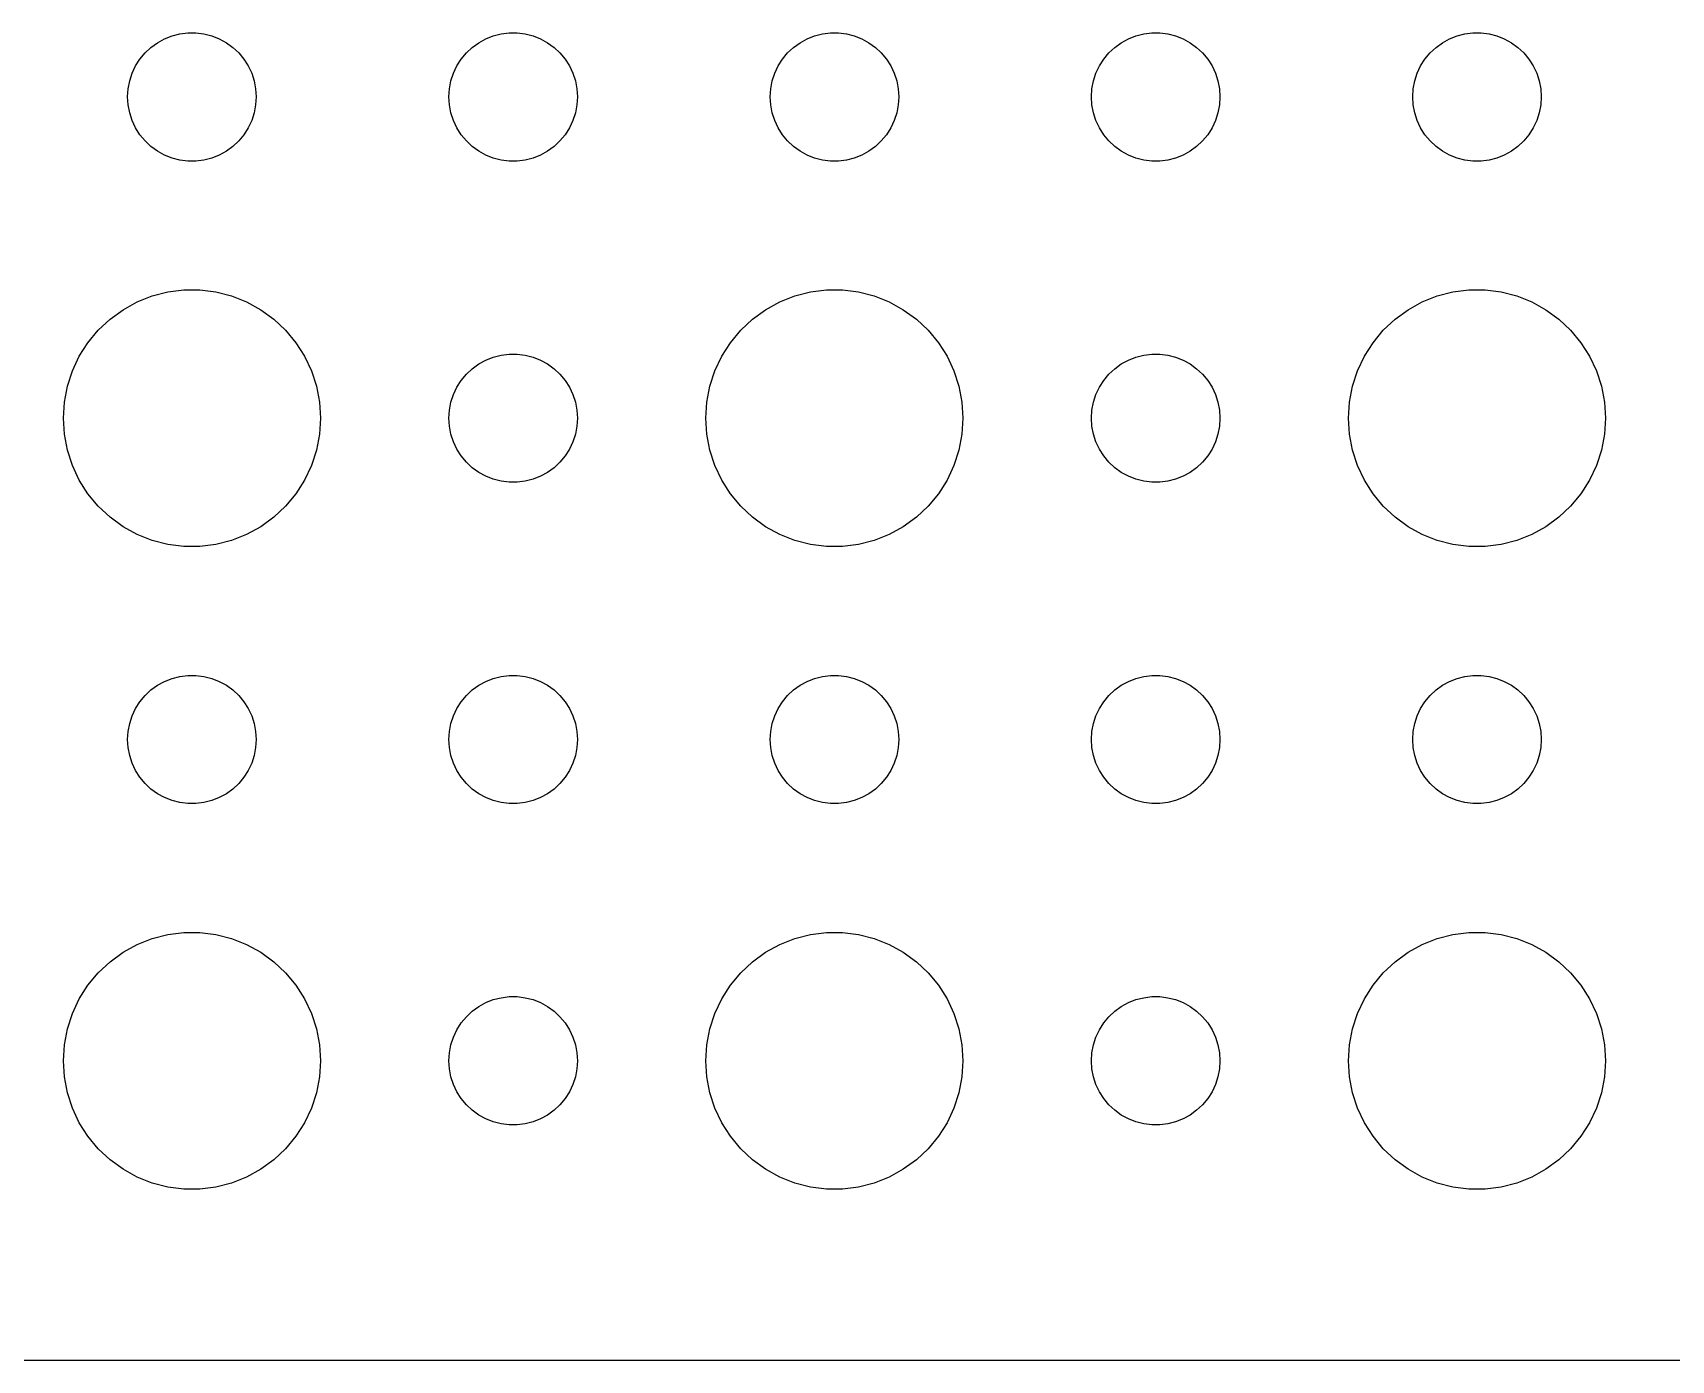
# Model space of a CAD drawing. Header units: metres. Extents: x -150 to 150, y -149 to 149.
# Drawn here: x -116.22 to -77.97, y -149.49 to -118.5 of the extents above; entities that cross this region are included whole.
import ezdxf

# ---------------------------------------------------------------- set-up
doc = ezdxf.new("R2010")
doc.units = ezdxf.units.M

msp = doc.modelspace()

# ---------------------------------------------------------------- linework, layer by layer
for p, q in [((-113.139, -118.643), (-112.964, -118.573)), ((-112.964, -118.573), (-112.781, -118.527)), ((-112.781, -118.527), (-112.594, -118.503)), ((-112.594, -118.503), (-112.406, -118.503)), ((-112.406, -118.503), (-112.219, -118.527)), ((-112.219, -118.527), (-112.036, -118.573)), ((-112.036, -118.573), (-111.861, -118.643)), ((-105.639, -118.643), (-105.464, -118.573)), ((-105.464, -118.573), (-105.281, -118.527)), ((-105.281, -118.527), (-105.094, -118.503)), ((-105.094, -118.503), (-104.906, -118.503)), ((-104.906, -118.503), (-104.719, -118.527)), ((-104.719, -118.527), (-104.536, -118.573)), ((-104.536, -118.573), (-104.361, -118.643)), ((-98.1387, -118.643), (-97.9635, -118.573)), ((-97.9635, -118.573), (-97.7811, -118.527)), ((-97.7811, -118.527), (-97.5942, -118.503)), ((-97.5942, -118.503), (-97.4058, -118.503)), ((-97.4058, -118.503), (-97.2189, -118.527)), ((-97.2189, -118.527), (-97.0365, -118.573)), ((-97.0365, -118.573), (-96.8613, -118.643)), ((-90.6387, -118.643), (-90.4635, -118.573)), ((-90.4635, -118.573), (-90.2811, -118.527)), ((-90.2811, -118.527), (-90.0942, -118.503)), ((-90.0942, -118.503), (-89.9058, -118.503)), ((-89.9058, -118.503), (-89.7189, -118.527)), ((-89.7189, -118.527), (-89.5365, -118.573)), ((-89.5365, -118.573), (-89.3613, -118.643)), ((-83.1387, -118.643), (-82.9635, -118.573)), ((-82.9635, -118.573), (-82.7811, -118.527)), ((-82.7811, -118.527), (-82.5942, -118.503)), ((-82.5942, -118.503), (-82.4058, -118.503)), ((-82.4058, -118.503), (-82.2189, -118.527)), ((-82.2189, -118.527), (-82.0365, -118.573)), ((-82.0365, -118.573), (-81.8613, -118.643)), ((-113.593, -118.973), (-113.456, -118.844)), ((-113.456, -118.844), (-113.304, -118.734)), ((-113.304, -118.734), (-113.139, -118.643)), ((-111.861, -118.643), (-111.696, -118.734)), ((-111.696, -118.734), (-111.544, -118.844)), ((-111.544, -118.844), (-111.407, -118.973)), ((-106.093, -118.973), (-105.956, -118.844)), ((-105.956, -118.844), (-105.804, -118.734)), ((-105.804, -118.734), (-105.639, -118.643)), ((-104.361, -118.643), (-104.196, -118.734)), ((-104.196, -118.734), (-104.044, -118.844)), ((-104.044, -118.844), (-103.907, -118.973)), ((-98.5934, -118.973), (-98.4561, -118.844)), ((-98.4561, -118.844), (-98.3037, -118.734)), ((-98.3037, -118.734), (-98.1387, -118.643)), ((-96.8613, -118.643), (-96.6963, -118.734)), ((-96.6963, -118.734), (-96.5439, -118.844)), ((-96.5439, -118.844), (-96.4065, -118.973)), ((-91.0934, -118.973), (-90.9561, -118.844)), ((-90.9561, -118.844), (-90.8037, -118.734)), ((-90.8037, -118.734), (-90.6387, -118.643)), ((-89.3613, -118.643), (-89.1963, -118.734)), ((-89.1963, -118.734), (-89.0439, -118.844)), ((-89.0439, -118.844), (-88.9065, -118.973)), ((-83.5934, -118.973), (-83.4561, -118.844)), ((-83.4561, -118.844), (-83.3037, -118.734)), ((-83.3037, -118.734), (-83.1387, -118.643)), ((-81.8613, -118.643), (-81.6963, -118.734)), ((-81.6963, -118.734), (-81.5439, -118.844)), ((-81.5439, -118.844), (-81.4065, -118.973)), ((-113.895, -119.448), (-113.814, -119.277)), ((-113.814, -119.277), (-113.714, -119.118)), ((-113.714, -119.118), (-113.593, -118.973)), ((-111.407, -118.973), (-111.286, -119.118)), ((-111.286, -119.118), (-111.186, -119.277)), ((-111.186, -119.277), (-111.105, -119.448)), ((-106.395, -119.448), (-106.314, -119.277)), ((-106.314, -119.277), (-106.214, -119.118)), ((-106.214, -119.118), (-106.093, -118.973)), ((-103.907, -118.973), (-103.786, -119.118)), ((-103.786, -119.118), (-103.686, -119.277)), ((-103.686, -119.277), (-103.605, -119.448)), ((-98.8947, -119.448), (-98.8145, -119.277)), ((-98.8145, -119.277), (-98.7135, -119.118)), ((-98.7135, -119.118), (-98.5934, -118.973)), ((-96.4065, -118.973), (-96.2865, -119.118)), ((-96.2865, -119.118), (-96.1855, -119.277)), ((-96.1855, -119.277), (-96.1053, -119.448)), ((-91.3947, -119.448), (-91.3145, -119.277)), ((-91.3145, -119.277), (-91.2135, -119.118)), ((-91.2135, -119.118), (-91.0934, -118.973)), ((-88.9065, -118.973), (-88.7865, -119.118)), ((-88.7865, -119.118), (-88.6855, -119.277)), ((-88.6855, -119.277), (-88.6053, -119.448)), ((-83.8947, -119.448), (-83.8145, -119.277)), ((-83.8145, -119.277), (-83.7135, -119.118)), ((-83.7135, -119.118), (-83.5934, -118.973)), ((-81.4065, -118.973), (-81.2865, -119.118)), ((-81.2865, -119.118), (-81.1855, -119.277)), ((-81.1855, -119.277), (-81.1053, -119.448)), ((-113.988, -119.812), (-113.953, -119.627)), ((-113.953, -119.627), (-113.895, -119.448)), ((-111.105, -119.448), (-111.047, -119.627)), ((-111.047, -119.627), (-111.012, -119.812)), ((-106.488, -119.812), (-106.453, -119.627)), ((-106.453, -119.627), (-106.395, -119.448)), ((-103.605, -119.448), (-103.547, -119.627)), ((-103.547, -119.627), (-103.512, -119.812)), ((-98.9882, -119.812), (-98.9529, -119.627)), ((-98.9529, -119.627), (-98.8947, -119.448)), ((-96.1053, -119.448), (-96.0471, -119.627)), ((-96.0471, -119.627), (-96.0118, -119.812)), ((-91.4882, -119.812), (-91.4529, -119.627)), ((-91.4529, -119.627), (-91.3947, -119.448)), ((-88.6053, -119.448), (-88.5471, -119.627)), ((-88.5471, -119.627), (-88.5118, -119.812)), ((-83.9882, -119.812), (-83.9529, -119.627)), ((-83.9529, -119.627), (-83.8947, -119.448)), ((-81.1053, -119.448), (-81.0471, -119.627)), ((-81.0471, -119.627), (-81.0118, -119.812)), ((-114, -120), (-113.988, -119.812)), ((-113.988, -120.188), (-114, -120)), ((-111.012, -119.812), (-111, -120)), ((-111, -120), (-111.012, -120.188)), ((-106.5, -120), (-106.488, -119.812)), ((-106.488, -120.188), (-106.5, -120)), ((-103.512, -119.812), (-103.5, -120)), ((-103.5, -120), (-103.512, -120.188)), ((-99, -120), (-98.9882, -119.812)), ((-98.9882, -120.188), (-99, -120)), ((-96.0118, -119.812), (-96, -120)), ((-96, -120), (-96.0118, -120.188)), ((-91.5, -120), (-91.4882, -119.812)), ((-91.4882, -120.188), (-91.5, -120)), ((-88.5118, -119.812), (-88.5, -120)), ((-88.5, -120), (-88.5118, -120.188)), ((-84, -120), (-83.9882, -119.812)), ((-83.9882, -120.188), (-84, -120)), ((-81.0118, -119.812), (-81, -120)), ((-81, -120), (-81.0118, -120.188)), ((-113.953, -120.373), (-113.988, -120.188)), ((-113.895, -120.552), (-113.953, -120.373)), ((-111.047, -120.373), (-111.105, -120.552)), ((-111.012, -120.188), (-111.047, -120.373)), ((-106.453, -120.373), (-106.488, -120.188)), ((-106.395, -120.552), (-106.453, -120.373)), ((-103.547, -120.373), (-103.605, -120.552)), ((-103.512, -120.188), (-103.547, -120.373)), ((-98.9529, -120.373), (-98.9882, -120.188)), ((-98.8947, -120.552), (-98.9529, -120.373)), ((-96.0471, -120.373), (-96.1053, -120.552)), ((-96.0118, -120.188), (-96.0471, -120.373)), ((-91.4529, -120.373), (-91.4882, -120.188)), ((-91.3947, -120.552), (-91.4529, -120.373)), ((-88.5471, -120.373), (-88.6053, -120.552)), ((-88.5118, -120.188), (-88.5471, -120.373)), ((-83.9529, -120.373), (-83.9882, -120.188)), ((-83.8947, -120.552), (-83.9529, -120.373)), ((-81.0471, -120.373), (-81.1053, -120.552)), ((-81.0118, -120.188), (-81.0471, -120.373)), ((-113.814, -120.723), (-113.895, -120.552)), ((-113.714, -120.882), (-113.814, -120.723)), ((-111.186, -120.723), (-111.286, -120.882)), ((-111.105, -120.552), (-111.186, -120.723)), ((-106.314, -120.723), (-106.395, -120.552)), ((-106.214, -120.882), (-106.314, -120.723)), ((-103.686, -120.723), (-103.786, -120.882)), ((-103.605, -120.552), (-103.686, -120.723)), ((-98.8145, -120.723), (-98.8947, -120.552)), ((-98.7135, -120.882), (-98.8145, -120.723)), ((-96.1855, -120.723), (-96.2865, -120.882)), ((-96.1053, -120.552), (-96.1855, -120.723)), ((-91.3145, -120.723), (-91.3947, -120.552)), ((-91.2135, -120.882), (-91.3145, -120.723)), ((-88.6855, -120.723), (-88.7865, -120.882)), ((-88.6053, -120.552), (-88.6855, -120.723)), ((-83.8145, -120.723), (-83.8947, -120.552)), ((-83.7135, -120.882), (-83.8145, -120.723)), ((-81.1855, -120.723), (-81.2865, -120.882)), ((-81.1053, -120.552), (-81.1855, -120.723)), ((-113.593, -121.027), (-113.714, -120.882)), ((-113.456, -121.156), (-113.593, -121.027)), ((-113.304, -121.266), (-113.456, -121.156)), ((-111.544, -121.156), (-111.696, -121.266)), ((-111.407, -121.027), (-111.544, -121.156)), ((-111.286, -120.882), (-111.407, -121.027)), ((-106.093, -121.027), (-106.214, -120.882)), ((-105.956, -121.156), (-106.093, -121.027)), ((-105.804, -121.266), (-105.956, -121.156)), ((-104.044, -121.156), (-104.196, -121.266)), ((-103.907, -121.027), (-104.044, -121.156)), ((-103.786, -120.882), (-103.907, -121.027)), ((-98.5934, -121.027), (-98.7135, -120.882)), ((-98.4561, -121.156), (-98.5934, -121.027)), ((-98.3037, -121.266), (-98.4561, -121.156)), ((-96.5439, -121.156), (-96.6963, -121.266)), ((-96.4065, -121.027), (-96.5439, -121.156)), ((-96.2865, -120.882), (-96.4065, -121.027)), ((-91.0934, -121.027), (-91.2135, -120.882)), ((-90.9561, -121.156), (-91.0934, -121.027)), ((-90.8037, -121.266), (-90.9561, -121.156)), ((-89.0439, -121.156), (-89.1963, -121.266)), ((-88.9065, -121.027), (-89.0439, -121.156)), ((-88.7865, -120.882), (-88.9065, -121.027)), ((-83.5934, -121.027), (-83.7135, -120.882)), ((-83.4561, -121.156), (-83.5934, -121.027)), ((-83.3037, -121.266), (-83.4561, -121.156)), ((-81.5439, -121.156), (-81.6963, -121.266)), ((-81.4065, -121.027), (-81.5439, -121.156)), ((-81.2865, -120.882), (-81.4065, -121.027)), ((-113.139, -121.357), (-113.304, -121.266)), ((-112.964, -121.427), (-113.139, -121.357)), ((-112.781, -121.473), (-112.964, -121.427)), ((-112.594, -121.497), (-112.781, -121.473)), ((-112.406, -121.497), (-112.594, -121.497)), ((-112.219, -121.473), (-112.406, -121.497)), ((-112.036, -121.427), (-112.219, -121.473)), ((-111.861, -121.357), (-112.036, -121.427)), ((-111.696, -121.266), (-111.861, -121.357)), ((-105.639, -121.357), (-105.804, -121.266)), ((-105.464, -121.427), (-105.639, -121.357)), ((-105.281, -121.473), (-105.464, -121.427)), ((-105.094, -121.497), (-105.281, -121.473)), ((-104.906, -121.497), (-105.094, -121.497)), ((-104.719, -121.473), (-104.906, -121.497)), ((-104.536, -121.427), (-104.719, -121.473)), ((-104.361, -121.357), (-104.536, -121.427)), ((-104.196, -121.266), (-104.361, -121.357)), ((-98.1387, -121.357), (-98.3037, -121.266)), ((-97.9635, -121.427), (-98.1387, -121.357)), ((-97.7811, -121.473), (-97.9635, -121.427)), ((-97.5942, -121.497), (-97.7811, -121.473)), ((-97.4058, -121.497), (-97.5942, -121.497)), ((-97.2189, -121.473), (-97.4058, -121.497)), ((-97.0365, -121.427), (-97.2189, -121.473)), ((-96.8613, -121.357), (-97.0365, -121.427)), ((-96.6963, -121.266), (-96.8613, -121.357)), ((-90.6387, -121.357), (-90.8037, -121.266)), ((-90.4635, -121.427), (-90.6387, -121.357)), ((-90.2811, -121.473), (-90.4635, -121.427)), ((-90.0942, -121.497), (-90.2811, -121.473)), ((-89.9058, -121.497), (-90.0942, -121.497)), ((-89.7189, -121.473), (-89.9058, -121.497)), ((-89.5365, -121.427), (-89.7189, -121.473)), ((-89.3613, -121.357), (-89.5365, -121.427)), ((-89.1963, -121.266), (-89.3613, -121.357)), ((-83.1387, -121.357), (-83.3037, -121.266)), ((-82.9635, -121.427), (-83.1387, -121.357)), ((-82.7811, -121.473), (-82.9635, -121.427)), ((-82.5942, -121.497), (-82.7811, -121.473)), ((-82.4058, -121.497), (-82.5942, -121.497)), ((-82.2189, -121.473), (-82.4058, -121.497)), ((-82.0365, -121.427), (-82.2189, -121.473)), ((-81.8613, -121.357), (-82.0365, -121.427)), ((-81.6963, -121.266), (-81.8613, -121.357)), ((-113.777, -124.786), (-113.427, -124.647)), ((-113.427, -124.647), (-113.062, -124.553)), ((-113.062, -124.553), (-112.688, -124.506)), ((-112.688, -124.506), (-112.312, -124.506)), ((-112.312, -124.506), (-111.938, -124.553)), ((-111.938, -124.553), (-111.573, -124.647)), ((-111.573, -124.647), (-111.223, -124.786)), ((-98.7773, -124.786), (-98.427, -124.647)), ((-98.427, -124.647), (-98.0621, -124.553)), ((-98.0621, -124.553), (-97.6884, -124.506)), ((-97.6884, -124.506), (-97.3116, -124.506)), ((-97.3116, -124.506), (-96.9379, -124.553)), ((-96.9379, -124.553), (-96.573, -124.647)), ((-96.573, -124.647), (-96.2227, -124.786)), ((-83.7773, -124.786), (-83.427, -124.647)), ((-83.427, -124.647), (-83.0621, -124.553)), ((-83.0621, -124.553), (-82.6884, -124.506)), ((-82.6884, -124.506), (-82.3116, -124.506)), ((-82.3116, -124.506), (-81.9379, -124.553)), ((-81.9379, -124.553), (-81.573, -124.647)), ((-81.573, -124.647), (-81.2227, -124.786)), ((-114.412, -125.188), (-114.107, -124.967)), ((-114.107, -124.967), (-113.777, -124.786)), ((-111.223, -124.786), (-110.893, -124.967)), ((-110.893, -124.967), (-110.588, -125.188)), ((-99.4123, -125.188), (-99.1075, -124.967)), ((-99.1075, -124.967), (-98.7773, -124.786)), ((-96.2227, -124.786), (-95.8925, -124.967)), ((-95.8925, -124.967), (-95.5877, -125.188)), ((-84.4123, -125.188), (-84.1075, -124.967)), ((-84.1075, -124.967), (-83.7773, -124.786)), ((-81.2227, -124.786), (-80.8925, -124.967)), ((-80.8925, -124.967), (-80.5877, -125.188)), ((-114.927, -125.737), (-114.687, -125.446)), ((-114.687, -125.446), (-114.412, -125.188)), ((-110.588, -125.188), (-110.313, -125.446)), ((-110.313, -125.446), (-110.073, -125.737)), ((-99.927, -125.737), (-99.6869, -125.446)), ((-99.6869, -125.446), (-99.4123, -125.188)), ((-95.5877, -125.188), (-95.3131, -125.446)), ((-95.3131, -125.446), (-95.073, -125.737)), ((-84.927, -125.737), (-84.6869, -125.446)), ((-84.6869, -125.446), (-84.4123, -125.188)), ((-80.5877, -125.188), (-80.3131, -125.446)), ((-80.3131, -125.446), (-80.073, -125.737)), ((-115.129, -126.055), (-114.927, -125.737)), ((-110.073, -125.737), (-109.871, -126.055)), ((-100.129, -126.055), (-99.927, -125.737)), ((-95.073, -125.737), (-94.8711, -126.055)), ((-85.1289, -126.055), (-84.927, -125.737)), ((-80.073, -125.737), (-79.8711, -126.055)), ((-115.289, -126.396), (-115.129, -126.055)), ((-109.871, -126.055), (-109.711, -126.396)), ((-105.804, -126.234), (-105.639, -126.143)), ((-105.639, -126.143), (-105.464, -126.073)), ((-105.464, -126.073), (-105.281, -126.027)), ((-105.281, -126.027), (-105.094, -126.003)), ((-105.094, -126.003), (-104.906, -126.003)), ((-104.906, -126.003), (-104.719, -126.027)), ((-104.719, -126.027), (-104.536, -126.073)), ((-104.536, -126.073), (-104.361, -126.143)), ((-104.361, -126.143), (-104.196, -126.234)), ((-100.289, -126.396), (-100.129, -126.055)), ((-94.8711, -126.055), (-94.7107, -126.396)), ((-90.8037, -126.234), (-90.6387, -126.143)), ((-90.6387, -126.143), (-90.4635, -126.073)), ((-90.4635, -126.073), (-90.2811, -126.027)), ((-90.2811, -126.027), (-90.0942, -126.003)), ((-90.0942, -126.003), (-89.9058, -126.003)), ((-89.9058, -126.003), (-89.7189, -126.027)), ((-89.7189, -126.027), (-89.5365, -126.073)), ((-89.5365, -126.073), (-89.3613, -126.143)), ((-89.3613, -126.143), (-89.1963, -126.234)), ((-85.2893, -126.396), (-85.1289, -126.055)), ((-79.8711, -126.055), (-79.7107, -126.396)), ((-115.406, -126.754), (-115.289, -126.396)), ((-109.711, -126.396), (-109.594, -126.754)), ((-106.214, -126.618), (-106.093, -126.473)), ((-106.093, -126.473), (-105.956, -126.344)), ((-105.956, -126.344), (-105.804, -126.234)), ((-104.196, -126.234), (-104.044, -126.344)), ((-104.044, -126.344), (-103.907, -126.473)), ((-103.907, -126.473), (-103.786, -126.618)), ((-100.406, -126.754), (-100.289, -126.396)), ((-94.7107, -126.396), (-94.5943, -126.754)), ((-91.2135, -126.618), (-91.0934, -126.473)), ((-91.0934, -126.473), (-90.9561, -126.344)), ((-90.9561, -126.344), (-90.8037, -126.234)), ((-89.1963, -126.234), (-89.0439, -126.344)), ((-89.0439, -126.344), (-88.9065, -126.473)), ((-88.9065, -126.473), (-88.7865, -126.618)), ((-85.4057, -126.754), (-85.2893, -126.396)), ((-79.7107, -126.396), (-79.5943, -126.754)), ((-115.476, -127.124), (-115.406, -126.754)), ((-109.594, -126.754), (-109.524, -127.124)), ((-106.453, -127.127), (-106.395, -126.948)), ((-106.395, -126.948), (-106.314, -126.777)), ((-106.314, -126.777), (-106.214, -126.618)), ((-103.786, -126.618), (-103.686, -126.777)), ((-103.686, -126.777), (-103.605, -126.948)), ((-103.605, -126.948), (-103.547, -127.127)), ((-100.476, -127.124), (-100.406, -126.754)), ((-94.5943, -126.754), (-94.5237, -127.124)), ((-91.4529, -127.127), (-91.3947, -126.948)), ((-91.3947, -126.948), (-91.3145, -126.777)), ((-91.3145, -126.777), (-91.2135, -126.618)), ((-88.7865, -126.618), (-88.6855, -126.777)), ((-88.6855, -126.777), (-88.6053, -126.948)), ((-88.6053, -126.948), (-88.5471, -127.127)), ((-85.4763, -127.124), (-85.4057, -126.754)), ((-79.5943, -126.754), (-79.5237, -127.124)), ((-115.5, -127.5), (-115.476, -127.124)), ((-109.524, -127.124), (-109.5, -127.5)), ((-106.5, -127.5), (-106.488, -127.312)), ((-106.488, -127.312), (-106.453, -127.127)), ((-103.547, -127.127), (-103.512, -127.312)), ((-103.512, -127.312), (-103.5, -127.5)), ((-100.5, -127.5), (-100.476, -127.124)), ((-94.5237, -127.124), (-94.5, -127.5)), ((-91.5, -127.5), (-91.4882, -127.312)), ((-91.4882, -127.312), (-91.4529, -127.127)), ((-88.5471, -127.127), (-88.5118, -127.312)), ((-88.5118, -127.312), (-88.5, -127.5)), ((-85.5, -127.5), (-85.4763, -127.124)), ((-79.5237, -127.124), (-79.5, -127.5)), ((-115.476, -127.876), (-115.5, -127.5)), ((-109.5, -127.5), (-109.524, -127.876)), ((-106.488, -127.688), (-106.5, -127.5)), ((-106.453, -127.873), (-106.488, -127.688)), ((-103.512, -127.688), (-103.547, -127.873)), ((-103.5, -127.5), (-103.512, -127.688)), ((-100.476, -127.876), (-100.5, -127.5)), ((-94.5, -127.5), (-94.5237, -127.876)), ((-91.4882, -127.688), (-91.5, -127.5)), ((-91.4529, -127.873), (-91.4882, -127.688)), ((-88.5118, -127.688), (-88.5471, -127.873)), ((-88.5, -127.5), (-88.5118, -127.688)), ((-85.4763, -127.876), (-85.5, -127.5)), ((-79.5, -127.5), (-79.5237, -127.876)), ((-115.406, -128.246), (-115.476, -127.876)), ((-109.524, -127.876), (-109.594, -128.246)), ((-106.395, -128.052), (-106.453, -127.873)), ((-106.314, -128.223), (-106.395, -128.052)), ((-103.605, -128.052), (-103.686, -128.223)), ((-103.547, -127.873), (-103.605, -128.052)), ((-100.406, -128.246), (-100.476, -127.876)), ((-94.5237, -127.876), (-94.5943, -128.246)), ((-91.3947, -128.052), (-91.4529, -127.873)), ((-91.3145, -128.223), (-91.3947, -128.052)), ((-88.6053, -128.052), (-88.6855, -128.223)), ((-88.5471, -127.873), (-88.6053, -128.052)), ((-85.4057, -128.246), (-85.4763, -127.876)), ((-79.5237, -127.876), (-79.5943, -128.246)), ((-115.289, -128.604), (-115.406, -128.246)), ((-109.594, -128.246), (-109.711, -128.604)), ((-106.214, -128.382), (-106.314, -128.223)), ((-106.093, -128.527), (-106.214, -128.382)), ((-103.786, -128.382), (-103.907, -128.527)), ((-103.686, -128.223), (-103.786, -128.382)), ((-100.289, -128.604), (-100.406, -128.246)), ((-94.5943, -128.246), (-94.7107, -128.604)), ((-91.2135, -128.382), (-91.3145, -128.223)), ((-91.0934, -128.527), (-91.2135, -128.382)), ((-88.7865, -128.382), (-88.9065, -128.527)), ((-88.6855, -128.223), (-88.7865, -128.382)), ((-85.2893, -128.604), (-85.4057, -128.246)), ((-79.5943, -128.246), (-79.7107, -128.604)), ((-115.129, -128.945), (-115.289, -128.604)), ((-109.711, -128.604), (-109.871, -128.945)), ((-105.956, -128.656), (-106.093, -128.527)), ((-105.804, -128.766), (-105.956, -128.656)), ((-105.639, -128.857), (-105.804, -128.766)), ((-105.464, -128.927), (-105.639, -128.857)), ((-104.361, -128.857), (-104.536, -128.927)), ((-104.196, -128.766), (-104.361, -128.857)), ((-104.044, -128.656), (-104.196, -128.766)), ((-103.907, -128.527), (-104.044, -128.656)), ((-100.129, -128.945), (-100.289, -128.604)), ((-94.7107, -128.604), (-94.8711, -128.945)), ((-90.9561, -128.656), (-91.0934, -128.527)), ((-90.8037, -128.766), (-90.9561, -128.656)), ((-90.6387, -128.857), (-90.8037, -128.766)), ((-90.4635, -128.927), (-90.6387, -128.857)), ((-89.3613, -128.857), (-89.5365, -128.927)), ((-89.1963, -128.766), (-89.3613, -128.857)), ((-89.0439, -128.656), (-89.1963, -128.766)), ((-88.9065, -128.527), (-89.0439, -128.656)), ((-85.1289, -128.945), (-85.2893, -128.604)), ((-79.7107, -128.604), (-79.8711, -128.945)), ((-114.927, -129.263), (-115.129, -128.945)), ((-114.687, -129.554), (-114.927, -129.263)), ((-110.073, -129.263), (-110.313, -129.554)), ((-109.871, -128.945), (-110.073, -129.263)), ((-105.281, -128.973), (-105.464, -128.927)), ((-105.094, -128.997), (-105.281, -128.973)), ((-104.906, -128.997), (-105.094, -128.997)), ((-104.719, -128.973), (-104.906, -128.997)), ((-104.536, -128.927), (-104.719, -128.973)), ((-99.927, -129.263), (-100.129, -128.945)), ((-99.6869, -129.554), (-99.927, -129.263)), ((-95.073, -129.263), (-95.3131, -129.554)), ((-94.8711, -128.945), (-95.073, -129.263)), ((-90.2811, -128.973), (-90.4635, -128.927)), ((-90.0942, -128.997), (-90.2811, -128.973)), ((-89.9058, -128.997), (-90.0942, -128.997)), ((-89.7189, -128.973), (-89.9058, -128.997)), ((-89.5365, -128.927), (-89.7189, -128.973)), ((-84.927, -129.263), (-85.1289, -128.945)), ((-84.6869, -129.554), (-84.927, -129.263)), ((-80.073, -129.263), (-80.3131, -129.554)), ((-79.8711, -128.945), (-80.073, -129.263)), ((-114.412, -129.812), (-114.687, -129.554)), ((-110.313, -129.554), (-110.588, -129.812)), ((-99.4123, -129.812), (-99.6869, -129.554)), ((-95.3131, -129.554), (-95.5877, -129.812)), ((-84.4123, -129.812), (-84.6869, -129.554)), ((-80.3131, -129.554), (-80.5877, -129.812)), ((-114.107, -130.033), (-114.412, -129.812)), ((-113.777, -130.214), (-114.107, -130.033)), ((-110.893, -130.033), (-111.223, -130.214)), ((-110.588, -129.812), (-110.893, -130.033)), ((-99.1075, -130.033), (-99.4123, -129.812)), ((-98.7773, -130.214), (-99.1075, -130.033)), ((-95.8925, -130.033), (-96.2227, -130.214)), ((-95.5877, -129.812), (-95.8925, -130.033)), ((-84.1075, -130.033), (-84.4123, -129.812)), ((-83.7773, -130.214), (-84.1075, -130.033)), ((-80.8925, -130.033), (-81.2227, -130.214)), ((-80.5877, -129.812), (-80.8925, -130.033)), ((-113.427, -130.353), (-113.777, -130.214)), ((-113.062, -130.447), (-113.427, -130.353)), ((-111.573, -130.353), (-111.938, -130.447)), ((-111.223, -130.214), (-111.573, -130.353)), ((-98.427, -130.353), (-98.7773, -130.214)), ((-98.0621, -130.447), (-98.427, -130.353)), ((-96.573, -130.353), (-96.9379, -130.447)), ((-96.2227, -130.214), (-96.573, -130.353)), ((-83.427, -130.353), (-83.7773, -130.214)), ((-83.0621, -130.447), (-83.427, -130.353)), ((-81.573, -130.353), (-81.9379, -130.447)), ((-81.2227, -130.214), (-81.573, -130.353)), ((-112.688, -130.494), (-113.062, -130.447)), ((-112.312, -130.494), (-112.688, -130.494)), ((-111.938, -130.447), (-112.312, -130.494)), ((-97.6884, -130.494), (-98.0621, -130.447)), ((-97.3116, -130.494), (-97.6884, -130.494)), ((-96.9379, -130.447), (-97.3116, -130.494)), ((-82.6884, -130.494), (-83.0621, -130.447)), ((-82.3116, -130.494), (-82.6884, -130.494)), ((-81.9379, -130.447), (-82.3116, -130.494)), ((-113.593, -133.973), (-113.456, -133.844)), ((-113.456, -133.844), (-113.304, -133.734)), ((-113.304, -133.734), (-113.139, -133.643)), ((-113.139, -133.643), (-112.964, -133.573)), ((-112.964, -133.573), (-112.781, -133.527)), ((-112.781, -133.527), (-112.594, -133.503)), ((-112.594, -133.503), (-112.406, -133.503)), ((-112.406, -133.503), (-112.219, -133.527)), ((-112.219, -133.527), (-112.036, -133.573)), ((-112.036, -133.573), (-111.861, -133.643)), ((-111.861, -133.643), (-111.696, -133.734)), ((-111.696, -133.734), (-111.544, -133.844)), ((-111.544, -133.844), (-111.407, -133.973)), ((-106.093, -133.973), (-105.956, -133.844)), ((-105.956, -133.844), (-105.804, -133.734)), ((-105.804, -133.734), (-105.639, -133.643)), ((-105.639, -133.643), (-105.464, -133.573)), ((-105.464, -133.573), (-105.281, -133.527)), ((-105.281, -133.527), (-105.094, -133.503)), ((-105.094, -133.503), (-104.906, -133.503)), ((-104.906, -133.503), (-104.719, -133.527)), ((-104.719, -133.527), (-104.536, -133.573)), ((-104.536, -133.573), (-104.361, -133.643)), ((-104.361, -133.643), (-104.196, -133.734)), ((-104.196, -133.734), (-104.044, -133.844)), ((-104.044, -133.844), (-103.907, -133.973)), ((-98.5934, -133.973), (-98.4561, -133.844)), ((-98.4561, -133.844), (-98.3037, -133.734)), ((-98.3037, -133.734), (-98.1387, -133.643)), ((-98.1387, -133.643), (-97.9635, -133.573)), ((-97.9635, -133.573), (-97.7811, -133.527)), ((-97.7811, -133.527), (-97.5942, -133.503)), ((-97.5942, -133.503), (-97.4058, -133.503)), ((-97.4058, -133.503), (-97.2189, -133.527)), ((-97.2189, -133.527), (-97.0365, -133.573)), ((-97.0365, -133.573), (-96.8613, -133.643)), ((-96.8613, -133.643), (-96.6963, -133.734)), ((-96.6963, -133.734), (-96.5439, -133.844)), ((-96.5439, -133.844), (-96.4065, -133.973)), ((-91.0934, -133.973), (-90.9561, -133.844)), ((-90.9561, -133.844), (-90.8037, -133.734)), ((-90.8037, -133.734), (-90.6387, -133.643)), ((-90.6387, -133.643), (-90.4635, -133.573)), ((-90.4635, -133.573), (-90.2811, -133.527)), ((-90.2811, -133.527), (-90.0942, -133.503)), ((-90.0942, -133.503), (-89.9058, -133.503)), ((-89.9058, -133.503), (-89.7189, -133.527)), ((-89.7189, -133.527), (-89.5365, -133.573)), ((-89.5365, -133.573), (-89.3613, -133.643)), ((-89.3613, -133.643), (-89.1963, -133.734)), ((-89.1963, -133.734), (-89.0439, -133.844)), ((-89.0439, -133.844), (-88.9065, -133.973)), ((-83.5934, -133.973), (-83.4561, -133.844)), ((-83.4561, -133.844), (-83.3037, -133.734)), ((-83.3037, -133.734), (-83.1387, -133.643)), ((-83.1387, -133.643), (-82.9635, -133.573)), ((-82.9635, -133.573), (-82.7811, -133.527)), ((-82.7811, -133.527), (-82.5942, -133.503)), ((-82.5942, -133.503), (-82.4058, -133.503)), ((-82.4058, -133.503), (-82.2189, -133.527)), ((-82.2189, -133.527), (-82.0365, -133.573)), ((-82.0365, -133.573), (-81.8613, -133.643)), ((-81.8613, -133.643), (-81.6963, -133.734)), ((-81.6963, -133.734), (-81.5439, -133.844)), ((-81.5439, -133.844), (-81.4065, -133.973)), ((-113.814, -134.277), (-113.714, -134.118)), ((-113.714, -134.118), (-113.593, -133.973)), ((-111.407, -133.973), (-111.286, -134.118)), ((-111.286, -134.118), (-111.186, -134.277)), ((-106.314, -134.277), (-106.214, -134.118)), ((-106.214, -134.118), (-106.093, -133.973)), ((-103.907, -133.973), (-103.786, -134.118)), ((-103.786, -134.118), (-103.686, -134.277)), ((-98.8145, -134.277), (-98.7135, -134.118)), ((-98.7135, -134.118), (-98.5934, -133.973)), ((-96.4065, -133.973), (-96.2865, -134.118)), ((-96.2865, -134.118), (-96.1855, -134.277)), ((-91.3145, -134.277), (-91.2135, -134.118)), ((-91.2135, -134.118), (-91.0934, -133.973)), ((-88.9065, -133.973), (-88.7865, -134.118)), ((-88.7865, -134.118), (-88.6855, -134.277)), ((-83.8145, -134.277), (-83.7135, -134.118)), ((-83.7135, -134.118), (-83.5934, -133.973)), ((-81.4065, -133.973), (-81.2865, -134.118)), ((-81.2865, -134.118), (-81.1855, -134.277)), ((-113.988, -134.812), (-113.953, -134.627)), ((-113.953, -134.627), (-113.895, -134.448)), ((-113.895, -134.448), (-113.814, -134.277)), ((-111.186, -134.277), (-111.105, -134.448)), ((-111.105, -134.448), (-111.047, -134.627)), ((-111.047, -134.627), (-111.012, -134.812)), ((-106.488, -134.812), (-106.453, -134.627)), ((-106.453, -134.627), (-106.395, -134.448)), ((-106.395, -134.448), (-106.314, -134.277)), ((-103.686, -134.277), (-103.605, -134.448)), ((-103.605, -134.448), (-103.547, -134.627)), ((-103.547, -134.627), (-103.512, -134.812)), ((-98.9882, -134.812), (-98.9529, -134.627)), ((-98.9529, -134.627), (-98.8947, -134.448)), ((-98.8947, -134.448), (-98.8145, -134.277)), ((-96.1855, -134.277), (-96.1053, -134.448)), ((-96.1053, -134.448), (-96.0471, -134.627)), ((-96.0471, -134.627), (-96.0118, -134.812)), ((-91.4882, -134.812), (-91.4529, -134.627)), ((-91.4529, -134.627), (-91.3947, -134.448)), ((-91.3947, -134.448), (-91.3145, -134.277)), ((-88.6855, -134.277), (-88.6053, -134.448)), ((-88.6053, -134.448), (-88.5471, -134.627)), ((-88.5471, -134.627), (-88.5118, -134.812)), ((-83.9882, -134.812), (-83.9529, -134.627)), ((-83.9529, -134.627), (-83.8947, -134.448)), ((-83.8947, -134.448), (-83.8145, -134.277)), ((-81.1855, -134.277), (-81.1053, -134.448)), ((-81.1053, -134.448), (-81.0471, -134.627)), ((-81.0471, -134.627), (-81.0118, -134.812)), ((-114, -135), (-113.988, -134.812)), ((-113.988, -135.188), (-114, -135)), ((-111.012, -134.812), (-111, -135)), ((-111, -135), (-111.012, -135.188)), ((-106.5, -135), (-106.488, -134.812)), ((-106.488, -135.188), (-106.5, -135)), ((-103.512, -134.812), (-103.5, -135)), ((-103.5, -135), (-103.512, -135.188)), ((-99, -135), (-98.9882, -134.812)), ((-98.9882, -135.188), (-99, -135)), ((-96.0118, -134.812), (-96, -135)), ((-96, -135), (-96.0118, -135.188)), ((-91.5, -135), (-91.4882, -134.812)), ((-91.4882, -135.188), (-91.5, -135)), ((-88.5118, -134.812), (-88.5, -135)), ((-88.5, -135), (-88.5118, -135.188)), ((-84, -135), (-83.9882, -134.812)), ((-83.9882, -135.188), (-84, -135)), ((-81.0118, -134.812), (-81, -135)), ((-81, -135), (-81.0118, -135.188)), ((-113.953, -135.373), (-113.988, -135.188)), ((-113.895, -135.552), (-113.953, -135.373)), ((-111.047, -135.373), (-111.105, -135.552)), ((-111.012, -135.188), (-111.047, -135.373)), ((-106.453, -135.373), (-106.488, -135.188)), ((-106.395, -135.552), (-106.453, -135.373)), ((-103.547, -135.373), (-103.605, -135.552)), ((-103.512, -135.188), (-103.547, -135.373)), ((-98.9529, -135.373), (-98.9882, -135.188)), ((-98.8947, -135.552), (-98.9529, -135.373)), ((-96.0471, -135.373), (-96.1053, -135.552)), ((-96.0118, -135.188), (-96.0471, -135.373)), ((-91.4529, -135.373), (-91.4882, -135.188)), ((-91.3947, -135.552), (-91.4529, -135.373)), ((-88.5471, -135.373), (-88.6053, -135.552)), ((-88.5118, -135.188), (-88.5471, -135.373)), ((-83.9529, -135.373), (-83.9882, -135.188)), ((-83.8947, -135.552), (-83.9529, -135.373)), ((-81.0471, -135.373), (-81.1053, -135.552)), ((-81.0118, -135.188), (-81.0471, -135.373)), ((-113.814, -135.723), (-113.895, -135.552)), ((-113.714, -135.882), (-113.814, -135.723)), ((-111.186, -135.723), (-111.286, -135.882)), ((-111.105, -135.552), (-111.186, -135.723)), ((-106.314, -135.723), (-106.395, -135.552)), ((-106.214, -135.882), (-106.314, -135.723)), ((-103.686, -135.723), (-103.786, -135.882)), ((-103.605, -135.552), (-103.686, -135.723)), ((-98.8145, -135.723), (-98.8947, -135.552)), ((-98.7135, -135.882), (-98.8145, -135.723)), ((-96.1855, -135.723), (-96.2865, -135.882)), ((-96.1053, -135.552), (-96.1855, -135.723)), ((-91.3145, -135.723), (-91.3947, -135.552)), ((-91.2135, -135.882), (-91.3145, -135.723)), ((-88.6855, -135.723), (-88.7865, -135.882)), ((-88.6053, -135.552), (-88.6855, -135.723)), ((-83.8145, -135.723), (-83.8947, -135.552)), ((-83.7135, -135.882), (-83.8145, -135.723)), ((-81.1855, -135.723), (-81.2865, -135.882)), ((-81.1053, -135.552), (-81.1855, -135.723)), ((-113.593, -136.027), (-113.714, -135.882)), ((-113.456, -136.156), (-113.593, -136.027)), ((-113.304, -136.266), (-113.456, -136.156)), ((-111.544, -136.156), (-111.696, -136.266)), ((-111.407, -136.027), (-111.544, -136.156)), ((-111.286, -135.882), (-111.407, -136.027)), ((-106.093, -136.027), (-106.214, -135.882)), ((-105.956, -136.156), (-106.093, -136.027)), ((-105.804, -136.266), (-105.956, -136.156)), ((-104.044, -136.156), (-104.196, -136.266)), ((-103.907, -136.027), (-104.044, -136.156)), ((-103.786, -135.882), (-103.907, -136.027)), ((-98.5934, -136.027), (-98.7135, -135.882)), ((-98.4561, -136.156), (-98.5934, -136.027)), ((-98.3037, -136.266), (-98.4561, -136.156)), ((-96.5439, -136.156), (-96.6963, -136.266)), ((-96.4065, -136.027), (-96.5439, -136.156)), ((-96.2865, -135.882), (-96.4065, -136.027)), ((-91.0934, -136.027), (-91.2135, -135.882)), ((-90.9561, -136.156), (-91.0934, -136.027)), ((-90.8037, -136.266), (-90.9561, -136.156)), ((-89.0439, -136.156), (-89.1963, -136.266)), ((-88.9065, -136.027), (-89.0439, -136.156)), ((-88.7865, -135.882), (-88.9065, -136.027)), ((-83.5934, -136.027), (-83.7135, -135.882)), ((-83.4561, -136.156), (-83.5934, -136.027)), ((-83.3037, -136.266), (-83.4561, -136.156)), ((-81.5439, -136.156), (-81.6963, -136.266)), ((-81.4065, -136.027), (-81.5439, -136.156)), ((-81.2865, -135.882), (-81.4065, -136.027)), ((-113.139, -136.357), (-113.304, -136.266)), ((-112.964, -136.427), (-113.139, -136.357)), ((-112.781, -136.473), (-112.964, -136.427)), ((-112.594, -136.497), (-112.781, -136.473)), ((-112.406, -136.497), (-112.594, -136.497)), ((-112.219, -136.473), (-112.406, -136.497)), ((-112.036, -136.427), (-112.219, -136.473)), ((-111.861, -136.357), (-112.036, -136.427)), ((-111.696, -136.266), (-111.861, -136.357)), ((-105.639, -136.357), (-105.804, -136.266)), ((-105.464, -136.427), (-105.639, -136.357)), ((-105.281, -136.473), (-105.464, -136.427)), ((-105.094, -136.497), (-105.281, -136.473)), ((-104.906, -136.497), (-105.094, -136.497)), ((-104.719, -136.473), (-104.906, -136.497)), ((-104.536, -136.427), (-104.719, -136.473)), ((-104.361, -136.357), (-104.536, -136.427)), ((-104.196, -136.266), (-104.361, -136.357)), ((-98.1387, -136.357), (-98.3037, -136.266)), ((-97.9635, -136.427), (-98.1387, -136.357)), ((-97.7811, -136.473), (-97.9635, -136.427)), ((-97.5942, -136.497), (-97.7811, -136.473)), ((-97.4058, -136.497), (-97.5942, -136.497)), ((-97.2189, -136.473), (-97.4058, -136.497)), ((-97.0365, -136.427), (-97.2189, -136.473)), ((-96.8613, -136.357), (-97.0365, -136.427)), ((-96.6963, -136.266), (-96.8613, -136.357)), ((-90.6387, -136.357), (-90.8037, -136.266)), ((-90.4635, -136.427), (-90.6387, -136.357)), ((-90.2811, -136.473), (-90.4635, -136.427)), ((-90.0942, -136.497), (-90.2811, -136.473)), ((-89.9058, -136.497), (-90.0942, -136.497)), ((-89.7189, -136.473), (-89.9058, -136.497)), ((-89.5365, -136.427), (-89.7189, -136.473)), ((-89.3613, -136.357), (-89.5365, -136.427)), ((-89.1963, -136.266), (-89.3613, -136.357)), ((-83.1387, -136.357), (-83.3037, -136.266)), ((-82.9635, -136.427), (-83.1387, -136.357)), ((-82.7811, -136.473), (-82.9635, -136.427)), ((-82.5942, -136.497), (-82.7811, -136.473)), ((-82.4058, -136.497), (-82.5942, -136.497)), ((-82.2189, -136.473), (-82.4058, -136.497)), ((-82.0365, -136.427), (-82.2189, -136.473)), ((-81.8613, -136.357), (-82.0365, -136.427)), ((-81.6963, -136.266), (-81.8613, -136.357)), ((-113.427, -139.647), (-113.062, -139.553)), ((-113.062, -139.553), (-112.688, -139.506)), ((-112.688, -139.506), (-112.312, -139.506)), ((-112.312, -139.506), (-111.938, -139.553)), ((-111.938, -139.553), (-111.573, -139.647)), ((-98.427, -139.647), (-98.0621, -139.553)), ((-98.0621, -139.553), (-97.6884, -139.506)), ((-97.6884, -139.506), (-97.3116, -139.506)), ((-97.3116, -139.506), (-96.9379, -139.553)), ((-96.9379, -139.553), (-96.573, -139.647)), ((-83.427, -139.647), (-83.0621, -139.553)), ((-83.0621, -139.553), (-82.6884, -139.506)), ((-82.6884, -139.506), (-82.3116, -139.506)), ((-82.3116, -139.506), (-81.9379, -139.553)), ((-81.9379, -139.553), (-81.573, -139.647)), ((-114.412, -140.188), (-114.107, -139.967)), ((-114.107, -139.967), (-113.777, -139.786)), ((-113.777, -139.786), (-113.427, -139.647)), ((-111.573, -139.647), (-111.223, -139.786)), ((-111.223, -139.786), (-110.893, -139.967)), ((-110.893, -139.967), (-110.588, -140.188)), ((-99.4123, -140.188), (-99.1075, -139.967)), ((-99.1075, -139.967), (-98.7773, -139.786)), ((-98.7773, -139.786), (-98.427, -139.647)), ((-96.573, -139.647), (-96.2227, -139.786)), ((-96.2227, -139.786), (-95.8925, -139.967)), ((-95.8925, -139.967), (-95.5877, -140.188)), ((-84.4123, -140.188), (-84.1075, -139.967)), ((-84.1075, -139.967), (-83.7773, -139.786)), ((-83.7773, -139.786), (-83.427, -139.647)), ((-81.573, -139.647), (-81.2227, -139.786)), ((-81.2227, -139.786), (-80.8925, -139.967)), ((-80.8925, -139.967), (-80.5877, -140.188)), ((-114.687, -140.446), (-114.412, -140.188)), ((-110.588, -140.188), (-110.313, -140.446)), ((-99.6869, -140.446), (-99.4123, -140.188)), ((-95.5877, -140.188), (-95.3131, -140.446)), ((-84.6869, -140.446), (-84.4123, -140.188)), ((-80.5877, -140.188), (-80.3131, -140.446)), ((-115.129, -141.055), (-114.927, -140.737)), ((-114.927, -140.737), (-114.687, -140.446)), ((-110.313, -140.446), (-110.073, -140.737)), ((-110.073, -140.737), (-109.871, -141.055)), ((-100.129, -141.055), (-99.927, -140.737)), ((-99.927, -140.737), (-99.6869, -140.446)), ((-95.3131, -140.446), (-95.073, -140.737)), ((-95.073, -140.737), (-94.8711, -141.055)), ((-85.1289, -141.055), (-84.927, -140.737)), ((-84.927, -140.737), (-84.6869, -140.446)), ((-80.3131, -140.446), (-80.073, -140.737)), ((-80.073, -140.737), (-79.8711, -141.055)), ((-115.289, -141.396), (-115.129, -141.055)), ((-109.871, -141.055), (-109.711, -141.396)), ((-105.804, -141.234), (-105.639, -141.143)), ((-105.639, -141.143), (-105.464, -141.073)), ((-105.464, -141.073), (-105.281, -141.027)), ((-105.281, -141.027), (-105.094, -141.003)), ((-105.094, -141.003), (-104.906, -141.003)), ((-104.906, -141.003), (-104.719, -141.027)), ((-104.719, -141.027), (-104.536, -141.073)), ((-104.536, -141.073), (-104.361, -141.143)), ((-104.361, -141.143), (-104.196, -141.234)), ((-100.289, -141.396), (-100.129, -141.055)), ((-94.8711, -141.055), (-94.7107, -141.396)), ((-90.8037, -141.234), (-90.6387, -141.143)), ((-90.6387, -141.143), (-90.4635, -141.073)), ((-90.4635, -141.073), (-90.2811, -141.027)), ((-90.2811, -141.027), (-90.0942, -141.003)), ((-90.0942, -141.003), (-89.9058, -141.003)), ((-89.9058, -141.003), (-89.7189, -141.027)), ((-89.7189, -141.027), (-89.5365, -141.073)), ((-89.5365, -141.073), (-89.3613, -141.143)), ((-89.3613, -141.143), (-89.1963, -141.234)), ((-85.2893, -141.396), (-85.1289, -141.055)), ((-79.8711, -141.055), (-79.7107, -141.396)), ((-115.406, -141.754), (-115.289, -141.396)), ((-109.711, -141.396), (-109.594, -141.754)), ((-106.214, -141.618), (-106.093, -141.473)), ((-106.093, -141.473), (-105.956, -141.344)), ((-105.956, -141.344), (-105.804, -141.234)), ((-104.196, -141.234), (-104.044, -141.344)), ((-104.044, -141.344), (-103.907, -141.473)), ((-103.907, -141.473), (-103.786, -141.618)), ((-100.406, -141.754), (-100.289, -141.396)), ((-94.7107, -141.396), (-94.5943, -141.754)), ((-91.2135, -141.618), (-91.0934, -141.473)), ((-91.0934, -141.473), (-90.9561, -141.344)), ((-90.9561, -141.344), (-90.8037, -141.234)), ((-89.1963, -141.234), (-89.0439, -141.344)), ((-89.0439, -141.344), (-88.9065, -141.473)), ((-88.9065, -141.473), (-88.7865, -141.618)), ((-85.4057, -141.754), (-85.2893, -141.396)), ((-79.7107, -141.396), (-79.5943, -141.754)), ((-115.476, -142.124), (-115.406, -141.754)), ((-109.594, -141.754), (-109.524, -142.124)), ((-106.395, -141.948), (-106.314, -141.777)), ((-106.314, -141.777), (-106.214, -141.618)), ((-103.786, -141.618), (-103.686, -141.777)), ((-103.686, -141.777), (-103.605, -141.948)), ((-100.476, -142.124), (-100.406, -141.754)), ((-94.5943, -141.754), (-94.5237, -142.124)), ((-91.3947, -141.948), (-91.3145, -141.777)), ((-91.3145, -141.777), (-91.2135, -141.618)), ((-88.7865, -141.618), (-88.6855, -141.777)), ((-88.6855, -141.777), (-88.6053, -141.948)), ((-85.4763, -142.124), (-85.4057, -141.754)), ((-79.5943, -141.754), (-79.5237, -142.124)), ((-115.5, -142.5), (-115.476, -142.124)), ((-109.524, -142.124), (-109.5, -142.5)), ((-106.488, -142.312), (-106.453, -142.127)), ((-106.453, -142.127), (-106.395, -141.948)), ((-103.605, -141.948), (-103.547, -142.127)), ((-103.547, -142.127), (-103.512, -142.312)), ((-100.5, -142.5), (-100.476, -142.124)), ((-94.5237, -142.124), (-94.5, -142.5)), ((-91.4882, -142.312), (-91.4529, -142.127)), ((-91.4529, -142.127), (-91.3947, -141.948)), ((-88.6053, -141.948), (-88.5471, -142.127)), ((-88.5471, -142.127), (-88.5118, -142.312)), ((-85.5, -142.5), (-85.4763, -142.124)), ((-79.5237, -142.124), (-79.5, -142.5)), ((-115.476, -142.876), (-115.5, -142.5)), ((-109.5, -142.5), (-109.524, -142.876)), ((-106.5, -142.5), (-106.488, -142.312)), ((-106.488, -142.688), (-106.5, -142.5)), ((-103.512, -142.312), (-103.5, -142.5)), ((-103.5, -142.5), (-103.512, -142.688)), ((-100.476, -142.876), (-100.5, -142.5)), ((-94.5, -142.5), (-94.5237, -142.876)), ((-91.5, -142.5), (-91.4882, -142.312)), ((-91.4882, -142.688), (-91.5, -142.5)), ((-88.5118, -142.312), (-88.5, -142.5)), ((-88.5, -142.5), (-88.5118, -142.688)), ((-85.4763, -142.876), (-85.5, -142.5)), ((-79.5, -142.5), (-79.5237, -142.876)), ((-115.406, -143.246), (-115.476, -142.876)), ((-109.524, -142.876), (-109.594, -143.246)), ((-106.453, -142.873), (-106.488, -142.688)), ((-106.395, -143.052), (-106.453, -142.873)), ((-106.314, -143.223), (-106.395, -143.052)), ((-103.605, -143.052), (-103.686, -143.223)), ((-103.547, -142.873), (-103.605, -143.052)), ((-103.512, -142.688), (-103.547, -142.873)), ((-100.406, -143.246), (-100.476, -142.876)), ((-94.5237, -142.876), (-94.5943, -143.246)), ((-91.4529, -142.873), (-91.4882, -142.688)), ((-91.3947, -143.052), (-91.4529, -142.873)), ((-91.3145, -143.223), (-91.3947, -143.052)), ((-88.6053, -143.052), (-88.6855, -143.223)), ((-88.5471, -142.873), (-88.6053, -143.052)), ((-88.5118, -142.688), (-88.5471, -142.873)), ((-85.4057, -143.246), (-85.4763, -142.876)), ((-79.5237, -142.876), (-79.5943, -143.246)), ((-115.289, -143.604), (-115.406, -143.246)), ((-109.594, -143.246), (-109.711, -143.604)), ((-106.214, -143.382), (-106.314, -143.223)), ((-106.093, -143.527), (-106.214, -143.382)), ((-103.786, -143.382), (-103.907, -143.527)), ((-103.686, -143.223), (-103.786, -143.382)), ((-100.289, -143.604), (-100.406, -143.246)), ((-94.5943, -143.246), (-94.7107, -143.604)), ((-91.2135, -143.382), (-91.3145, -143.223)), ((-91.0934, -143.527), (-91.2135, -143.382)), ((-88.7865, -143.382), (-88.9065, -143.527)), ((-88.6855, -143.223), (-88.7865, -143.382)), ((-85.2893, -143.604), (-85.4057, -143.246)), ((-79.5943, -143.246), (-79.7107, -143.604)), ((-115.129, -143.945), (-115.289, -143.604)), ((-109.711, -143.604), (-109.871, -143.945)), ((-105.956, -143.656), (-106.093, -143.527)), ((-105.804, -143.766), (-105.956, -143.656)), ((-105.639, -143.857), (-105.804, -143.766)), ((-104.196, -143.766), (-104.361, -143.857)), ((-104.044, -143.656), (-104.196, -143.766)), ((-103.907, -143.527), (-104.044, -143.656)), ((-100.129, -143.945), (-100.289, -143.604)), ((-94.7107, -143.604), (-94.8711, -143.945)), ((-90.9561, -143.656), (-91.0934, -143.527)), ((-90.8037, -143.766), (-90.9561, -143.656)), ((-90.6387, -143.857), (-90.8037, -143.766)), ((-89.1963, -143.766), (-89.3613, -143.857)), ((-89.0439, -143.656), (-89.1963, -143.766)), ((-88.9065, -143.527), (-89.0439, -143.656)), ((-85.1289, -143.945), (-85.2893, -143.604)), ((-79.7107, -143.604), (-79.8711, -143.945)), ((-114.927, -144.263), (-115.129, -143.945)), ((-109.871, -143.945), (-110.073, -144.263)), ((-105.464, -143.927), (-105.639, -143.857)), ((-105.281, -143.973), (-105.464, -143.927)), ((-105.094, -143.997), (-105.281, -143.973)), ((-104.906, -143.997), (-105.094, -143.997)), ((-104.719, -143.973), (-104.906, -143.997)), ((-104.536, -143.927), (-104.719, -143.973)), ((-104.361, -143.857), (-104.536, -143.927)), ((-99.927, -144.263), (-100.129, -143.945)), ((-94.8711, -143.945), (-95.073, -144.263)), ((-90.4635, -143.927), (-90.6387, -143.857)), ((-90.2811, -143.973), (-90.4635, -143.927)), ((-90.0942, -143.997), (-90.2811, -143.973)), ((-89.9058, -143.997), (-90.0942, -143.997)), ((-89.7189, -143.973), (-89.9058, -143.997)), ((-89.5365, -143.927), (-89.7189, -143.973)), ((-89.3613, -143.857), (-89.5365, -143.927)), ((-84.927, -144.263), (-85.1289, -143.945)), ((-79.8711, -143.945), (-80.073, -144.263)), ((-114.687, -144.554), (-114.927, -144.263)), ((-114.412, -144.812), (-114.687, -144.554)), ((-110.313, -144.554), (-110.588, -144.812)), ((-110.073, -144.263), (-110.313, -144.554)), ((-99.6869, -144.554), (-99.927, -144.263)), ((-99.4123, -144.812), (-99.6869, -144.554)), ((-95.3131, -144.554), (-95.5877, -144.812)), ((-95.073, -144.263), (-95.3131, -144.554)), ((-84.6869, -144.554), (-84.927, -144.263)), ((-84.4123, -144.812), (-84.6869, -144.554)), ((-80.3131, -144.554), (-80.5877, -144.812)), ((-80.073, -144.263), (-80.3131, -144.554)), ((-114.107, -145.033), (-114.412, -144.812)), ((-110.588, -144.812), (-110.893, -145.033)), ((-99.1075, -145.033), (-99.4123, -144.812)), ((-95.5877, -144.812), (-95.8925, -145.033)), ((-84.1075, -145.033), (-84.4123, -144.812)), ((-80.5877, -144.812), (-80.8925, -145.033)), ((-113.777, -145.214), (-114.107, -145.033)), ((-113.427, -145.353), (-113.777, -145.214)), ((-111.223, -145.214), (-111.573, -145.353)), ((-110.893, -145.033), (-111.223, -145.214)), ((-98.7773, -145.214), (-99.1075, -145.033)), ((-98.427, -145.353), (-98.7773, -145.214)), ((-96.2227, -145.214), (-96.573, -145.353)), ((-95.8925, -145.033), (-96.2227, -145.214)), ((-83.7773, -145.214), (-84.1075, -145.033)), ((-83.427, -145.353), (-83.7773, -145.214)), ((-81.2227, -145.214), (-81.573, -145.353)), ((-80.8925, -145.033), (-81.2227, -145.214)), ((-113.062, -145.447), (-113.427, -145.353)), ((-112.688, -145.494), (-113.062, -145.447)), ((-112.312, -145.494), (-112.688, -145.494)), ((-111.938, -145.447), (-112.312, -145.494)), ((-111.573, -145.353), (-111.938, -145.447)), ((-98.0621, -145.447), (-98.427, -145.353)), ((-97.6884, -145.494), (-98.0621, -145.447)), ((-97.3116, -145.494), (-97.6884, -145.494)), ((-96.9379, -145.447), (-97.3116, -145.494)), ((-96.573, -145.353), (-96.9379, -145.447)), ((-83.0621, -145.447), (-83.427, -145.353)), ((-82.6884, -145.494), (-83.0621, -145.447)), ((-82.3116, -145.494), (-82.6884, -145.494)), ((-81.9379, -145.447), (-82.3116, -145.494)), ((-81.573, -145.353), (-81.9379, -145.447)), ((-144.814, -149.49), (144.814, -149.49))]:
    msp.add_line(p, q)

doc.saveas('drawing.dxf')
